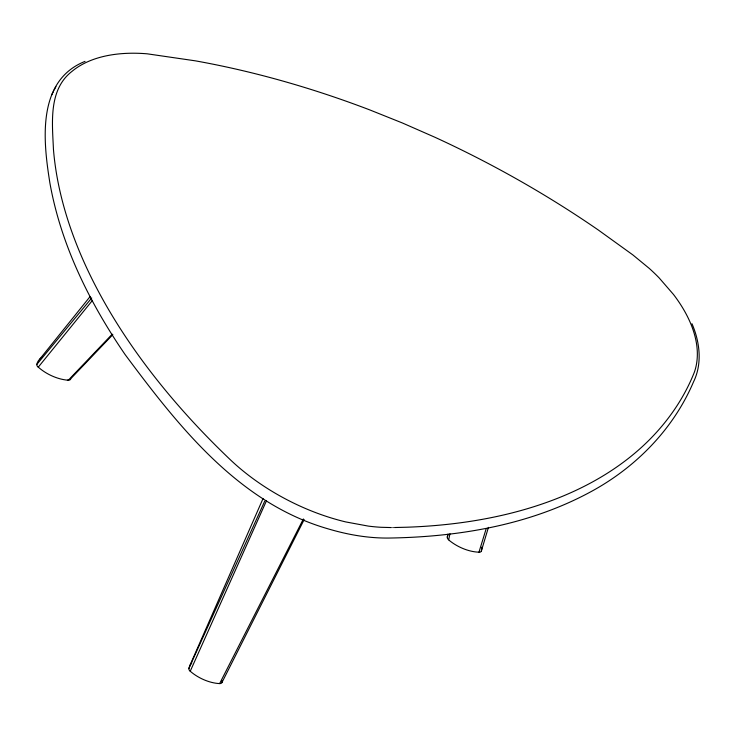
<?xml version="1.0" encoding="UTF-8"?>
<svg xmlns="http://www.w3.org/2000/svg" width="736" height="736" viewBox="0 0 736 736"><rect width="100%" height="100%" fill="white"/><g stroke="black" fill="none" stroke-linecap="round" stroke-linejoin="round"><path stroke-width="1.1" d="M449.494 540.537L448.666 539.838L449.963 533.738M448.666 539.838A4.076 2.309 27.1 0 1 447.304 537.124L447.966 534.097M447.304 537.124L447.47 536.489M70.766 378.7L112.838 334.604M488.437 527.362L481.326 551.071A4.278 2.429 27.1 0 1 478.943 552.267L486.119 528.899M85.063 61.373C36.671 80.647 43.203 140.751 49.652 181.433L49.754 182.224C60.757 244.665 89.47 302.56 125.074 354.513L125.424 354.991C178.416 426.181 238.538 502.918 327.75 528.752C347.512 534.658 368.074 538.274 388.746 538.053C457.231 537.004 527.086 525.541 588.156 493.184L588.864 492.798C634.644 468.574 673.081 429.879 693.487 381.966C702.475 363.676 699.862 341.946 691.978 323.72M263.046 498.557L189.456 666.457M222.005 682.373A4.278 2.429 27.1 0 1 219.65 683.588A30.949 17.526 27.1 0 1 190.228 671.232L266.542 500.618M264.684 501.262L188.848 668.454A4.278 2.429 27.1 0 0 190.238 671.232M304.17 519.57L222.014 682.373M303.388 518.935L219.641 683.578M51.538 95.165L53.286 91.761M54.16 90.04L55.908 86.636M39.79 359.104L90.16 296.507M92.469 300.38L38.226 367.209A4.278 2.429 27.1 0 1 36.828 364.421A30.949 17.526 27.1 0 1 42.403 357.199M36.828 364.421L91.733 297.97M112.24 334.162L68.384 380.153L67.399 380.089M394.514 527.528L406.778 527.224A622.536 352.608 27.1 0 0 645.389 443.725C666.42 423.642 683.68 399.289 694.37 372.177A153.281 86.82 27.1 0 0 673.523 294.501L659.097 277.849A153.281 86.82 27.1 0 0 649.318 268.447L632.85 254.904L598.35 230.037A622.518 352.599 27.1 0 0 434.884 137.246L402.417 122.986L369.665 109.866A622.518 352.599 27.1 0 0 195.426 60.849L147.182 53.811A153.281 86.82 27.1 0 0 71.99 71.374C48.18 89.783 52.339 123.225 53.452 149.39A622.527 352.599 27.1 0 0 150.089 370.99C174.542 402.896 201.793 432.621 230.929 460.313A153.226 86.784 27.1 0 0 345.745 521.925L368.313 526.102A153.217 86.784 27.1 0 0 381.046 527.289L391.359 527.565M392.794 527.546L393.364 527.537M447.396 536.461A31.952 18.096 27.1 0 1 447.93 535.1M481.73 547.17A30.949 17.526 27.1 0 1 481.335 551.08M478.897 552.184A31.952 18.096 27.1 0 1 449.448 540.564M70.702 378.985A4.076 2.309 27.1 0 1 68.384 380.153M67.418 380.144A31.952 18.096 27.1 0 1 38.309 367.172M222.3 680.533A31.952 18.096 27.1 0 1 221.895 682.327M188.968 668.5A31.952 18.096 27.1 0 1 191.829 662.97"/></g></svg>
